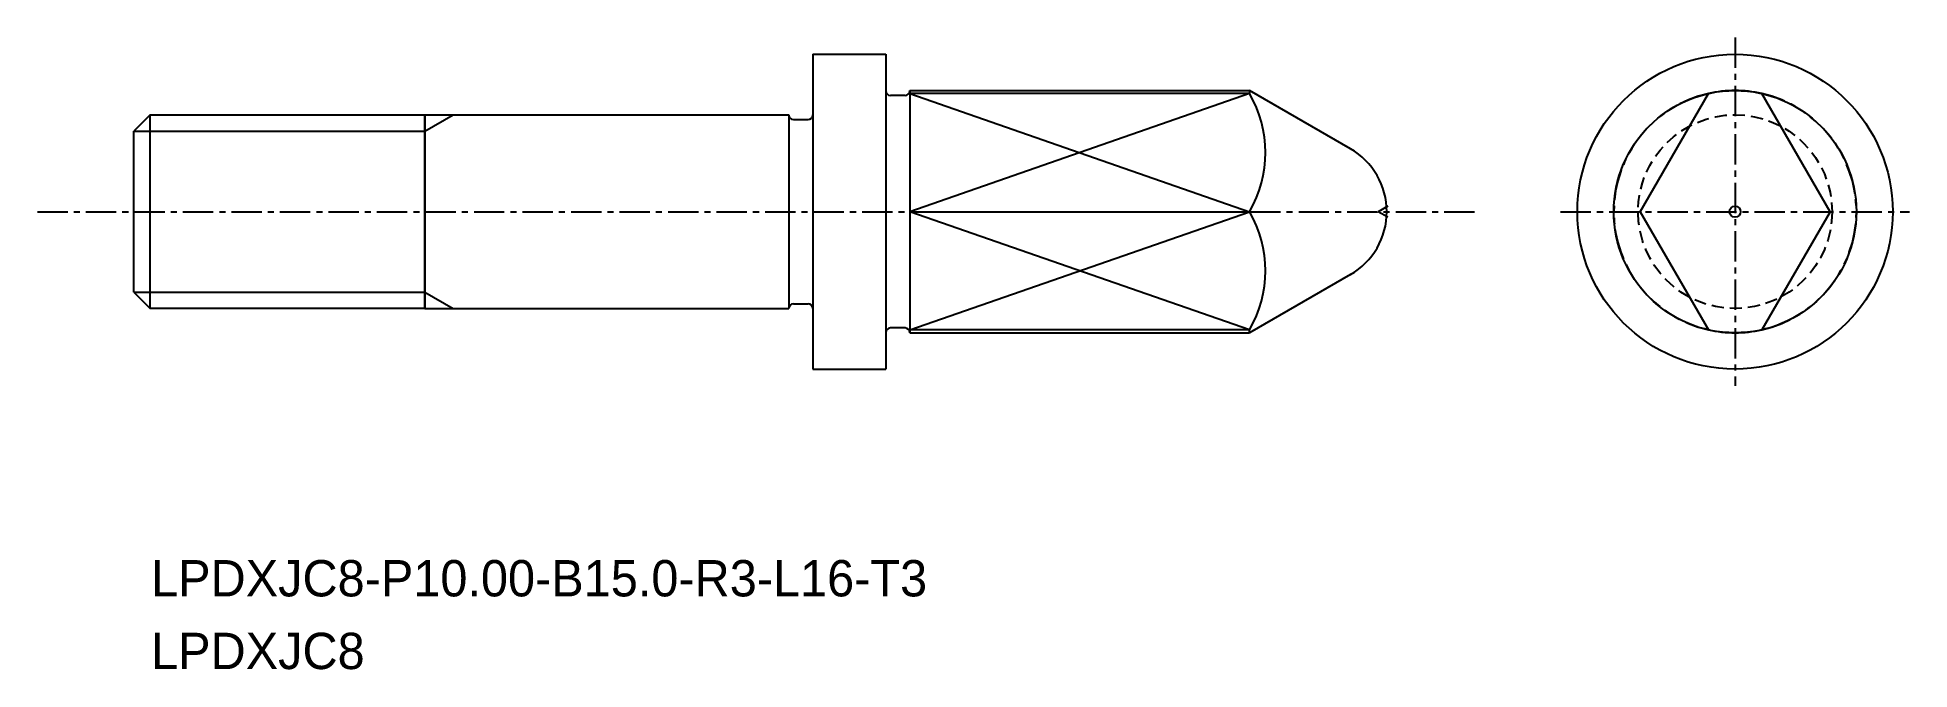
# Model space of a CAD drawing. Extents: x -1568.6 to -1491.4, y -697.6 to -671.5.
import ezdxf

# ---------------------------------------------------------------- set-up
doc = ezdxf.new("R2010")
doc.units = 0
for name, pattern in [('CENTER', [2, 1.25, -0.25, 0.25, -0.25]), ('DASHED', [0.75, 0.5, -0.25]), ('PHANTOM', [2.5, 1.25, -0.25, 0.25, -0.25, 0.25, -0.25])]:
    doc.linetypes.add(name, pattern=pattern)
doc.layers.get('0').update_dxf_attribs({"linetype": 'CONTINUOUS'})
doc.layers.add('CENTER', color=1, linetype='CENTER')

msp = doc.modelspace()

# ---------------------------------------------------------------- linework, layer by layer
at = {"color": 7, "linetype": 'CONTINUOUS'}
for p, q in [((-1536.597, -672.198), (-1536.597, -685.198)), ((-1536.597, -672.198), (-1533.597, -672.198)), ((-1532.597, -673.698), (-1518.597, -673.698)), ((-1532.597, -673.698), (-1532.597, -683.698)), ((-1502.494, -678.698), (-1499.678, -673.82)), ((-1494.662, -678.698), (-1497.478, -673.82)), ((-1532.797, -673.898), (-1533.397, -673.898)), ((-1563.921, -674.698), (-1564.597, -675.374)), ((-1564.597, -682.021), (-1564.597, -675.374)), ((-1563.921, -682.698), (-1563.921, -674.698)), ((-1563.921, -674.698), (-1552.597, -674.698)), ((-1552.597, -674.698), (-1552.597, -682.698)), ((-1552.597, -682.698), (-1552.597, -674.698)), ((-1552.597, -674.698), (-1537.597, -674.698)), ((-1537.597, -674.698), (-1537.597, -682.698)), ((-1537.397, -674.898), (-1536.797, -674.898)), ((-1532.597, -678.698), (-1518.597, -678.698)), ((-1502.494, -678.698), (-1499.678, -683.575)), ((-1494.662, -678.698), (-1497.478, -683.575)), ((-1564.597, -682.021), (-1563.921, -682.698)), ((-1552.597, -682.698), (-1563.921, -682.698)), ((-1552.597, -682.698), (-1537.597, -682.698)), ((-1537.397, -682.498), (-1536.797, -682.498)), ((-1532.797, -683.498), (-1533.397, -683.498)), ((-1532.597, -683.698), (-1518.597, -683.698)), ((-1536.597, -685.198), (-1533.597, -685.198))]:
    msp.add_line(p, q, dxfattribs=at)
at = {"linetype": 'CONTINUOUS'}
for p, q in [((-1533.597, -672.198), (-1533.597, -685.198)), ((-1518.597, -673.82), (-1532.597, -673.82)), ((-1514.437, -676.099), (-1518.597, -673.698)), ((-1518.597, -673.698), (-1518.597, -673.82)), ((-1514.437, -681.296), (-1518.597, -683.698)), ((-1518.597, -683.575), (-1532.597, -683.575)), ((-1518.597, -683.698), (-1518.597, -683.575))]:
    msp.add_line(p, q, dxfattribs=at)
at = {"color": 3, "linetype": 'CONTINUOUS'}
for p, q in [((-1518.597, -673.82), (-1532.597, -678.698)), ((-1532.597, -673.82), (-1518.597, -678.698)), ((-1564.597, -675.374), (-1552.597, -675.374)), ((-1552.597, -675.374), (-1551.426, -674.698)), ((-1532.597, -683.575), (-1518.597, -678.698)), ((-1518.597, -683.575), (-1532.597, -678.698)), ((-1564.597, -682.021), (-1552.597, -682.021)), ((-1552.597, -682.021), (-1551.426, -682.698))]:
    msp.add_line(p, q, dxfattribs=at)
at = {"color": 3}
for p in [(-1512.89, -678.467), (-1512.89, -678.928)]:
    msp.add_line(p, (-1513.297, -678.698), dxfattribs=at)
at = {"linetype": 'CONTINUOUS'}
for radius in [6.5, 5]:
    msp.add_circle((-1498.578, -678.698), radius, dxfattribs=at)
at = {"color": 3, "linetype": 'DASHED'}
msp.add_circle((-1498.578, -678.698), 4, dxfattribs=at)
msp.add_circle((-1498.578, -678.698), 0.23)
at = {"color": 7, "linetype": 'CONTINUOUS'}
for centre, start, end in [((-1533.397, -673.698), 180, 270), ((-1532.797, -673.698), 270, 0), ((-1537.397, -674.698), 180, 270), ((-1536.797, -674.698), 270, 0), ((-1537.397, -682.698), 90, 180), ((-1536.797, -682.698), 0, 90), ((-1533.397, -683.698), 90, 180), ((-1532.797, -683.698), 0, 90)]:
    msp.add_arc(centre, 0.2, start, end, dxfattribs=at)
at = {"linetype": 'CONTINUOUS'}
for centre, radius, start, end in [((-1522.756, -676.259), 4.821, 329.61111, 30.38889), ((-1515.937, -678.698), 3, 300, 60), ((-1522.756, -681.136), 4.821, 329.61111, 30.38889)]:
    msp.add_arc(centre, radius, start, end, dxfattribs=at)
at = {"color": 3, "linetype": 'PHANTOM'}
for start, end in [(102.70903, 257.29097), (282.70903, 77.29097)]:
    msp.add_arc((-1498.578, -678.698), 5, start, end, dxfattribs=at)
for start, end in [(77.29097, 102.70903), (257.29097, 282.70903)]:
    msp.add_arc((-1498.578, -678.698), 5, start, end)
at = {"layer": 'CENTER', "color": 1, "linetype": 'CENTER'}
for p, q in [((-1498.578, -671.504), (-1498.578, -685.892)), ((-1568.57, -678.698), (-1509.093, -678.698)), ((-1505.772, -678.698), (-1491.384, -678.698))]:
    msp.add_line(p, q, dxfattribs=at)

# ---------------------------------------------------------------- texts
for s, p in [('LPDXJC8-P10.00-B15.0-R3-L16-T3', (-1563.885, -694.58)), ('LPDXJC8', (-1563.885, -697.58))]:
    msp.add_text(s, height=1.5).set_placement(p)

doc.saveas('drawing.dxf')
